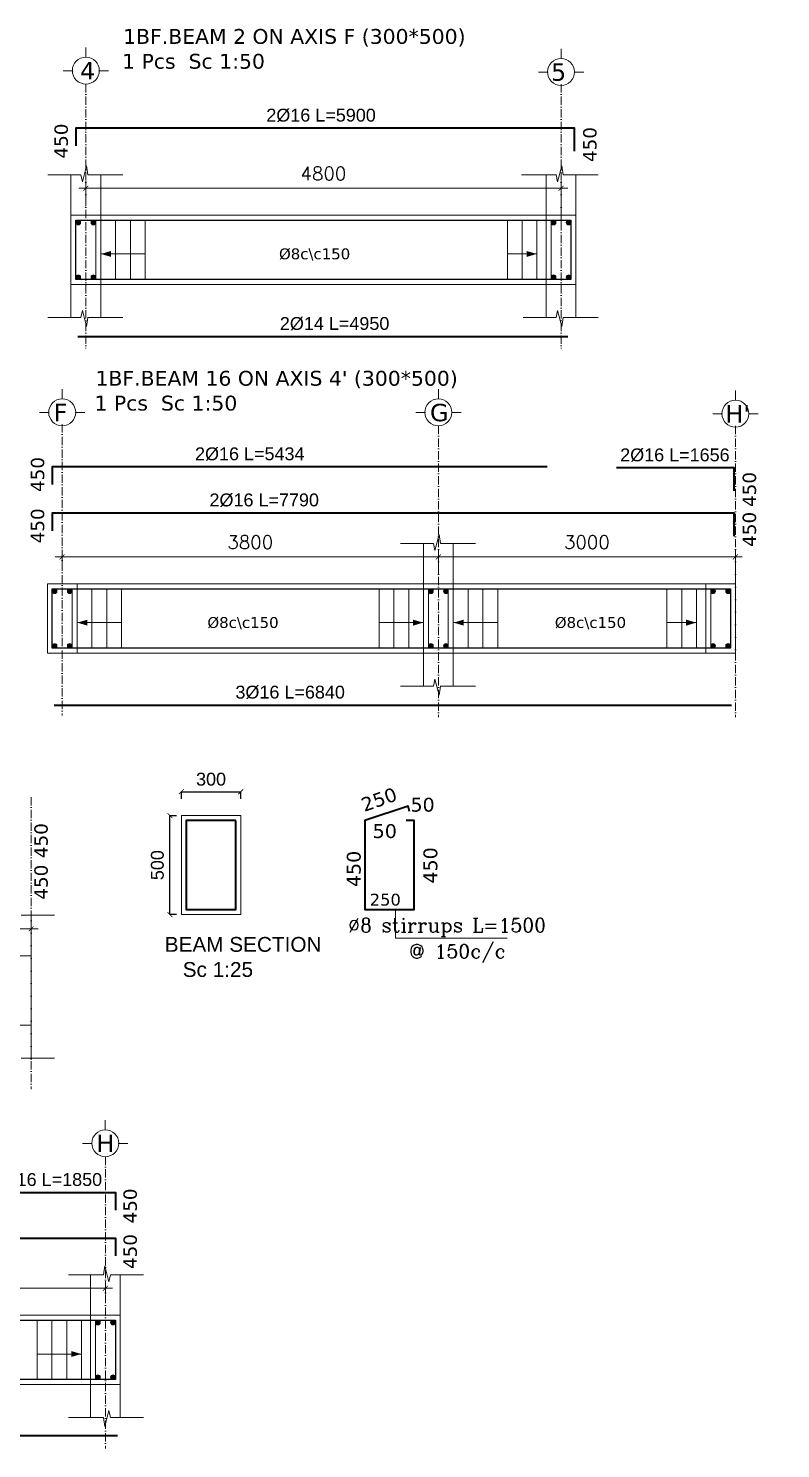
# Model space of a CAD drawing. Header units: inches. Extents: x -17020 to 43805, y -10194 to 123061.
# Drawn here: x -2290 to -1530, y 111745 to 113180 of the extents above; entities that cross this region are included whole.
import ezdxf

# ---------------------------------------------------------------- set-up
doc = ezdxf.new("R2010")
doc.units = ezdxf.units.IN
doc.header["$LTSCALE"] = 0.7
doc.header["$MEASUREMENT"] = 0
doc.linetypes.add('ACAD_ISO10W100', pattern=[18, 12, -3, 0, -3])
doc.layers.get('0').update_dxf_attribs({"lineweight": 13})
doc.layers.get('Defpoints').update_dxf_attribs({"lineweight": 5})
for name, color, linetype, lineweight in [('axis', 254, 'ACAD_ISO10W100', 9), ('BEAM FRAME', 5, 'Continuous', 18), ('COLUMN', 4, 'Continuous', 20), ('DIME', 6, 'Continuous', 25), ('elevline', 30, 'Continuous', 20), ('FRAME 070', 5, 'Continuous', 60), ('hatch', 9, 'Continuous', 9), ('ReinfContineous', 4, 'Continuous', 40), ('renforcment', 141, 'Continuous', 40), ('tex', 3, 'Continuous', 25), ('TEXT', 3, 'Continuous', 25), ('top rein. extension', 50, 'Continuous', 20), ('top renforcment', 7, 'Continuous', 40)]:
    doc.layers.add(name, color=color, linetype=linetype, lineweight=lineweight)
doc.styles.add('100', font='romans.shx', dxfattribs={"height": 13.5})
doc.styles.add('romanc', font='verdana.ttf', dxfattribs={"height": 250})
doc.styles.get("Standard").update_dxf_attribs({"font": 'arial.ttf', "height": 13})
doc.styles.add('STYLE3', font='romanc.shx', dxfattribs={"height": 45})
doc.dimstyles.new('100', dxfattribs={"dimtxt": 13.5, "dimasz": 5, "dimexe": 7, "dimexo": 7, "dimgap": 8, "dimtad": 1, "dimdec": 0, "dimlfac": 10, "dimzin": 4, "dimdsep": 46, "dimtxsty": '100', "dimblk": 'ARCHTICK', "dimcen": 0.09, "dimdle": 7, "dimclrd": 1, "dimclre": 8, "dimclrt": 2, "dimadec": 0, "dimazin": 1, "dimtfac": 1, "dimtdec": 0, "dimtix": 1, "dimtofl": 0, "dimtmove": 0, "dimatfit": 3, "dimldrblk": 'ARCHTICK', "dimfxl": 0.18, "dimtolj": 1, "dimtzin": 0, "dimlwd": -1, "dimlwe": -1, "dimarcsym": 0})
doc.dimstyles.new('25ST', dxfattribs={"dimtxt": 13, "dimasz": 5, "dimexe": 0.18, "dimexo": 5, "dimgap": 6, "dimtad": 1, "dimdec": 0, "dimlfac": 5, "dimzin": 0, "dimdsep": 46, "dimtxsty": 'Standard', "dimblk": 'ARCHTICK', "dimcen": 0.09, "dimclrd": 256, "dimclre": 7, "dimclrt": 7, "dimadec": 0, "dimazin": 0, "dimtfac": 1, "dimtdec": 0, "dimtix": 1, "dimtofl": 0, "dimtmove": 0, "dimatfit": 3, "dimldrblk": 'ARCHTICK', "dimfxl": 1, "dimtolj": 1, "dimtzin": 0, "dimarcsym": 0})
doc.dimstyles.get("Standard").update_dxf_attribs({"dimtxt": 13, "dimasz": 5, "dimexe": 0.18, "dimexo": 0.0625, "dimgap": 6, "dimtad": 1, "dimdec": 0, "dimlfac": 10, "dimzin": 0, "dimdsep": 46, "dimtxsty": 'Standard', "dimblk": 'ARCHTICK', "dimcen": 0.09, "dimse1": 1, "dimse2": 1, "dimclrd": 1, "dimclre": 7, "dimclrt": 3, "dimadec": 0, "dimazin": 0, "dimtfac": 1, "dimtdec": 0, "dimtix": 1, "dimtofl": 0, "dimtmove": 0, "dimatfit": 3, "dimldrblk": 'ARCHTICK', "dimfxl": 1, "dimtolj": 1, "dimtzin": 0, "dimarcsym": 0})

# ---------------------------------------------------------------- blocks, each defined once
blk = doc.blocks.new('_ArchTick')
at = {"color": 0, "linetype": 'ByBlock', "lineweight": 0, "const_width": 0.15}
blk.add_lwpolyline([(-0.5, -0.5), (0.5, 0.5)], dxfattribs=at)
blk = doc.blocks.new('*D1600')
at = {"color": 8, "transparency": 16777216}
for p, q in [((-2577.4, 112264), (-2577.4, 112277.3)), ((-2287.4, 112264.3), (-2287.4, 112277.3))]:
    blk.add_line(p, q, dxfattribs=at)
at = {"color": 1, "transparency": 16777216}
blk.add_line((-2584.4, 112270.3), (-2280.4, 112270.3), dxfattribs=at)
at = {"layer": 'Defpoints', "color": 0, "transparency": 16777216}
for p in [(-2287.4, 112270.3), (-2577.4, 112257), (-2287.4, 112257.3, 217.9)]:
    blk.add_point(p, dxfattribs=at)
at = {"color": 1, "transparency": 16777216, "xscale": 5, "yscale": 5, "zscale": 5, "rotation": 180}
blk.add_blockref('_ArchTick', (-2577.4, 112270.3), dxfattribs=at)
at = {"color": 1, "transparency": 16777216, "xscale": 5, "yscale": 5, "zscale": 5}
blk.add_blockref('_ArchTick', (-2287.4, 112270.3), dxfattribs=at)
at = {"color": 2, "transparency": 16777216, "insert": (-2415.1, 112285.1), "char_height": 13.5, "attachment_point": 5, "style": '100'}
blk.add_mtext('\\A1;2900', dxfattribs=at)
blk = doc.blocks.new('*D1601')
at = {"layer": 'Defpoints', "color": 0, "transparency": 16777216}
for p in [(-3015.3, 112340.9, -157.8), (-3015.3, 112340.9), (-2242.4, 112340.9, -218.5)]:
    blk.add_point(p, dxfattribs=at)
at = {"layer": 'TEXT', "color": 3, "transparency": 16777216, "insert": (-2652.3, 112353.9), "char_height": 13, "attachment_point": 5}
blk.add_mtext('\\A1;3%%C24 L=7729', dxfattribs=at)
blk = doc.blocks.new('*D1606')
at = {"layer": 'Defpoints', "color": 0, "transparency": 16777216}
for p in [(-2827.4, 112372.9, -157.8), (-2827.4, 112372.9), (-2242.4, 112372.9, -218.5)]:
    blk.add_point(p, dxfattribs=at)
at = {"layer": 'TEXT', "color": 3, "transparency": 16777216, "insert": (-2472.3, 112385.9), "char_height": 13, "attachment_point": 5}
blk.add_mtext('\\A1;2%%C24 L=5850', dxfattribs=at)
blk = doc.blocks.new('*D1619')
at = {"color": 1, "transparency": 16777216}
blk.add_line((-2584.4, 111907.1), (-2205.4, 111907.1), dxfattribs=at)
at = {"color": 8, "transparency": 16777216}
for p, q in [((-2577.4, 111900.8), (-2577.4, 111914.1)), ((-2212.4, 111901.1), (-2212.4, 111914.1))]:
    blk.add_line(p, q, dxfattribs=at)
at = {"layer": 'Defpoints', "color": 0, "transparency": 16777216}
for p in [(-2212.4, 111907.1), (-2577.4, 111893.8), (-2212.4, 111894.1)]:
    blk.add_point(p, dxfattribs=at)
at = {"color": 1, "transparency": 16777216, "xscale": 5, "yscale": 5, "zscale": 5, "rotation": 180}
blk.add_blockref('_ArchTick', (-2577.4, 111907.1), dxfattribs=at)
at = {"color": 1, "transparency": 16777216, "xscale": 5, "yscale": 5, "zscale": 5}
blk.add_blockref('_ArchTick', (-2212.4, 111907.1), dxfattribs=at)
at = {"color": 2, "transparency": 16777216, "insert": (-2394.9, 111921.9), "char_height": 13.5, "attachment_point": 5, "style": '100'}
blk.add_mtext('\\A1;3650', dxfattribs=at)
blk = doc.blocks.new('*D1620')
at = {"layer": 'Defpoints', "color": 0, "transparency": 16777216}
for p in [(-2957.4, 111957.7, -157.8), (-2957.4, 111957.7), (-2152.4, 111957.7, -0.6)]:
    blk.add_point(p, dxfattribs=at)
at = {"layer": 'TEXT', "color": 3, "transparency": 16777216, "insert": (-2388.6, 111970.7), "char_height": 13, "attachment_point": 5}
blk.add_mtext('\\A1;2%%C20 L=8050', dxfattribs=at)
blk = doc.blocks.new('*D1631')
at = {"layer": 'Defpoints', "color": 0, "transparency": 16777216}
for p in [(-2585.4, 111758, -13652.7), (-2200.4, 111758, -36883), (-2200.4, 111758)]:
    blk.add_point(p, dxfattribs=at)
at = {"layer": 'TEXT', "color": 3, "transparency": 16777216, "insert": (-2381.9, 111771), "char_height": 13, "attachment_point": 5}
blk.add_mtext('\\A1;4%%C20 L=3850', dxfattribs=at)
blk = doc.blocks.new('*D1632')
at = {"layer": 'Defpoints', "color": 0, "transparency": 16777216}
for p in [(-2337.4, 112003.7, -199.4), (-2337.4, 112003.7), (-2152.4, 112003.7, -0.6)]:
    blk.add_point(p, dxfattribs=at)
at = {"layer": 'TEXT', "color": 3, "transparency": 16777216, "insert": (-2271, 112016.7), "char_height": 13, "attachment_point": 5}
blk.add_mtext('\\A1;2%%C16 L=1850', dxfattribs=at)
blk = doc.blocks.new('*D1637')
at = {"color": 8, "transparency": 16777216}
for p, q in [((-1876.1, 112627.9), (-1876.1, 112653.1)), ((-1576.1, 112609.6), (-1576.1, 112653.1))]:
    blk.add_line(p, q, dxfattribs=at)
at = {"color": 1, "transparency": 16777216}
blk.add_line((-1569.1, 112646.1), (-1883.1, 112646.1), dxfattribs=at)
at = {"layer": 'Defpoints', "color": 0, "transparency": 16777216}
for p in [(-1876.1, 112646.1), (-1876.1, 112620.9), (-1576.1, 112602.6)]:
    blk.add_point(p, dxfattribs=at)
at = {"color": 1, "transparency": 16777216, "xscale": 5, "yscale": 5, "zscale": 5, "rotation": 180}
blk.add_blockref('_ArchTick', (-1876.1, 112646.1), dxfattribs=at)
at = {"color": 1, "transparency": 16777216, "xscale": 5, "yscale": 5, "zscale": 5}
blk.add_blockref('_ArchTick', (-1576.1, 112646.1), dxfattribs=at)
at = {"color": 2, "transparency": 16777216, "insert": (-1726.1, 112660.9), "char_height": 13.5, "attachment_point": 5, "style": '100'}
blk.add_mtext('\\A1;3000', dxfattribs=at)
blk = doc.blocks.new('*D1638')
at = {"layer": 'Defpoints', "color": 0, "transparency": 16777216}
for p in [(-2264.1, 112496.2, -37318.8), (-2264.1, 112496.2), (-1580.1, 112496.2, -13652.7)]:
    blk.add_point(p, dxfattribs=at)
at = {"layer": 'TEXT', "color": 3, "transparency": 16777216, "insert": (-2025.8, 112509.2), "char_height": 13, "attachment_point": 5}
blk.add_mtext('\\A1;3%%C16 L=6840', dxfattribs=at)
blk = doc.blocks.new('*D1639')
at = {"layer": 'Defpoints', "color": 0, "transparency": 16777216}
for p in [(-2309.5, 112690.4, -440.4), (-1530.5, 112690.4, 264.3), (-1530.5, 112690.4)]:
    blk.add_point(p, dxfattribs=at)
at = {"layer": 'TEXT', "color": 3, "transparency": 16777216, "insert": (-2052, 112703.4), "char_height": 13, "attachment_point": 5}
blk.add_mtext('\\A1;2%%C16 L=7790', dxfattribs=at)
blk = doc.blocks.new('*D1640')
at = {"color": 8, "transparency": 16777216}
for p, q in [((-2256.1, 112639.2), (-2256.1, 112653.1)), ((-1876.1, 112627.9), (-1876.1, 112653.1))]:
    blk.add_line(p, q, dxfattribs=at)
at = {"color": 1, "transparency": 16777216}
blk.add_line((-2263.1, 112646.1), (-1869.1, 112646.1), dxfattribs=at)
at = {"layer": 'Defpoints', "color": 0, "transparency": 16777216}
for p in [(-1876.1, 112646.1), (-2256.1, 112632.2), (-1876.1, 112620.9)]:
    blk.add_point(p, dxfattribs=at)
at = {"color": 1, "transparency": 16777216, "xscale": 5, "yscale": 5, "zscale": 5, "rotation": 180}
blk.add_blockref('_ArchTick', (-2256.1, 112646.1), dxfattribs=at)
at = {"color": 1, "transparency": 16777216, "xscale": 5, "yscale": 5, "zscale": 5}
blk.add_blockref('_ArchTick', (-1876.1, 112646.1), dxfattribs=at)
at = {"color": 2, "transparency": 16777216, "insert": (-2066.1, 112660.9), "char_height": 13.5, "attachment_point": 5, "style": '100'}
blk.add_mtext('\\A1;3800', dxfattribs=at)
blk = doc.blocks.new('*D1666')
at = {"layer": 'Defpoints', "color": 0, "transparency": 16777216}
for p in [(-1696.1, 112735.9, -7.7), (-1530.5, 112735.9, 264.3), (-1530.5, 112735.9)]:
    blk.add_point(p, dxfattribs=at)
at = {"layer": 'TEXT', "color": 3, "transparency": 16777216, "insert": (-1637.2, 112748.9), "char_height": 13, "attachment_point": 5}
blk.add_mtext('\\A1;2%%C16 L=1656', dxfattribs=at)
blk = doc.blocks.new('*D1667')
at = {"layer": 'Defpoints', "color": 0, "transparency": 16777216}
for p in [(-2309.5, 112737, -440.4), (-1766.1, 112737, -86.8), (-1766.1, 112737)]:
    blk.add_point(p, dxfattribs=at)
at = {"layer": 'TEXT', "color": 3, "transparency": 16777216, "insert": (-2066.6, 112750), "char_height": 13, "attachment_point": 5}
blk.add_mtext('\\A1;2%%C16 L=5434', dxfattribs=at)
blk = doc.blocks.new('*D1686')
at = {"color": 8, "transparency": 16777216}
for p, q in [((-2232.2, 113000.4), (-2232.2, 113025.6)), ((-1752.2, 112982.1), (-1752.2, 113025.6))]:
    blk.add_line(p, q, dxfattribs=at)
at = {"color": 1, "transparency": 16777216}
blk.add_line((-1745.2, 113018.6), (-2239.2, 113018.6), dxfattribs=at)
at = {"layer": 'Defpoints', "color": 0, "transparency": 16777216}
for p in [(-2232.2, 113018.6), (-2232.2, 112993.4), (-1752.2, 112975.1)]:
    blk.add_point(p, dxfattribs=at)
at = {"color": 1, "transparency": 16777216, "xscale": 5, "yscale": 5, "zscale": 5, "rotation": 180}
blk.add_blockref('_ArchTick', (-2232.2, 113018.6), dxfattribs=at)
at = {"color": 1, "transparency": 16777216, "xscale": 5, "yscale": 5, "zscale": 5}
blk.add_blockref('_ArchTick', (-1752.2, 113018.6), dxfattribs=at)
at = {"color": 2, "transparency": 16777216, "insert": (-1992.2, 113033.4), "char_height": 13.5, "attachment_point": 5, "style": '100'}
blk.add_mtext('\\A1;4800', dxfattribs=at)
blk = doc.blocks.new('*D1687')
at = {"layer": 'Defpoints', "color": 0, "transparency": 16777216}
for p in [(-2240.2, 112868.7, -37318.8), (-2240.2, 112868.7), (-1745.2, 112868.7, -13870.6)]:
    blk.add_point(p, dxfattribs=at)
at = {"layer": 'TEXT', "color": 3, "transparency": 16777216, "insert": (-1980.9, 112881.7), "char_height": 13, "attachment_point": 5}
blk.add_mtext('\\A1;2%%C14 L=4950', dxfattribs=at)
blk = doc.blocks.new('*D1688')
at = {"layer": 'Defpoints', "color": 0, "transparency": 16777216}
for p in [(-2285.6, 113079.2, -440.4), (-1695.6, 113079.2, 46.4), (-1695.6, 113079.2)]:
    blk.add_point(p, dxfattribs=at)
at = {"layer": 'TEXT', "color": 3, "transparency": 16777216, "insert": (-1994.6, 113092.2), "char_height": 13, "attachment_point": 5}
blk.add_mtext('\\A1;2%%C16 L=5900', dxfattribs=at)
blk = doc.blocks.new('*D1899')
at = {"layer": 'Defpoints', "color": 0, "transparency": 16777216}
for p in [(-2147.2, 112384.6), (-2135.7, 112384.6), (-2135.7, 112284.6)]:
    blk.add_point(p, dxfattribs=at)
at = {"layer": 'DIME', "color": 7, "lineweight": -2, "transparency": 16777216}
for p, q in [((-2140.7, 112384.6), (-2147.4, 112384.6)), ((-2140.7, 112284.6), (-2147.4, 112284.6))]:
    blk.add_line(p, q, dxfattribs=at)
at = {"layer": 'DIME', "lineweight": -2, "transparency": 16777216}
blk.add_line((-2147.2, 112284.6), (-2147.2, 112384.6), dxfattribs=at)
at = {"layer": 'DIME', "lineweight": -2, "transparency": 16777216, "xscale": 5, "yscale": 5, "zscale": 5}
for p, rotation in [((-2147.2, 112384.6), 90), ((-2147.2, 112284.6), 270)]:
    blk.add_blockref('_ArchTick', p, dxfattribs=dict(at, rotation=rotation))
at = {"layer": 'DIME', "color": 7, "transparency": 16777216, "insert": (-2159.9, 112334.6), "char_height": 13, "attachment_point": 5, "rotation": 90}
blk.add_mtext('\\A1;500', dxfattribs=at)
blk = doc.blocks.new('*D1900')
at = {"layer": 'Defpoints', "color": 0, "transparency": 16777216}
for p in [(-2075.7, 112408.8), (-2135.7, 112396.7), (-2075.7, 112396.7)]:
    blk.add_point(p, dxfattribs=at)
at = {"layer": 'DIME', "color": 7, "lineweight": -2, "transparency": 16777216}
for p, q in [((-2135.7, 112401.7), (-2135.7, 112409)), ((-2075.7, 112401.7), (-2075.7, 112409))]:
    blk.add_line(p, q, dxfattribs=at)
at = {"layer": 'DIME', "lineweight": -2, "transparency": 16777216}
blk.add_line((-2135.7, 112408.8), (-2075.7, 112408.8), dxfattribs=at)
at = {"layer": 'DIME', "lineweight": -2, "transparency": 16777216, "xscale": 5, "yscale": 5, "zscale": 5, "rotation": 180}
blk.add_blockref('_ArchTick', (-2135.7, 112408.8), dxfattribs=at)
at = {"layer": 'DIME', "lineweight": -2, "transparency": 16777216, "xscale": 5, "yscale": 5, "zscale": 5}
blk.add_blockref('_ArchTick', (-2075.7, 112408.8), dxfattribs=at)
at = {"layer": 'DIME', "color": 7, "transparency": 16777216, "insert": (-2105.7, 112421.4), "char_height": 13, "attachment_point": 5}
blk.add_mtext('\\A1;300', dxfattribs=at)

msp = doc.modelspace()

# ---------------------------------------------------------------- hatches: boundary and pattern name
at = {"layer": 'elevline'}
for points in [[(-2237.42, 112983.96, 1), (-2242.18, 112983.96, 1)], [(-2226.94, 112983.96, -1), (-2222.18, 112983.96, -1)], [(-1757.42, 112983.96, 1), (-1762.18, 112983.96, 1)], [(-1746.94, 112983.96, -1), (-1742.18, 112983.96, -1)], [(-2237.42, 112928.72, -1), (-2242.18, 112928.72, -1)], [(-2226.94, 112928.72, 1), (-2222.18, 112928.72, 1)], [(-1757.42, 112928.72, -1), (-1762.18, 112928.72, -1)], [(-1746.94, 112928.72, 1), (-1742.18, 112928.72, 1)], [(-2261.31, 112611.44, 1), (-2266.06, 112611.44, 1)], [(-2250.82, 112611.44, -1), (-2246.06, 112611.44, -1)], [(-1881.31, 112611.44, 1), (-1886.06, 112611.44, 1)], [(-1870.82, 112611.44, -1), (-1866.06, 112611.44, -1)], [(-1596.31, 112611.44, 1), (-1601.06, 112611.44, 1)], [(-1585.82, 112611.44, -1), (-1581.06, 112611.44, -1)], [(-2261.31, 112556.19, -1), (-2266.06, 112556.19, -1)], [(-2250.82, 112556.19, 1), (-2246.06, 112556.19, 1)], [(-1881.31, 112556.19, -1), (-1886.06, 112556.19, -1)], [(-1870.82, 112556.19, 1), (-1866.06, 112556.19, 1)], [(-1596.31, 112556.19, -1), (-1601.06, 112556.19, -1)], [(-1585.82, 112556.19, 1), (-1581.06, 112556.19, 1)], [(-2217.6, 111872.43, 1), (-2222.35, 111872.43, 1)], [(-2207.11, 111872.43, -1), (-2202.35, 111872.43, -1)], [(-2217.6, 111817.18, -1), (-2222.35, 111817.18, -1)], [(-2207.11, 111817.18, 1), (-2202.35, 111817.18, 1)]]:
    msp.add_hatch(color=256, dxfattribs=at).paths.add_polyline_path(points)

# ---------------------------------------------------------------- linework, layer by layer
at = {"layer": 'axis'}
for p, q in [((-2232.18, 113123.86, -217.91), (-2232.18, 112856.6, -217.91)), ((-1752.18, 113123.86, -217.91), (-1752.18, 112856.6, -217.91)), ((-2256.06, 112780.1), (-2256.06, 112485.72)), ((-1876.06, 112778.46), (-1876.06, 112484.08)), ((-1576.06, 112778.46), (-1576.06, 112484.08)), ((-1576.06, 112778.46), (-1576.06, 112484.08)), ((-2287.35, 112403.21, -217.91), (-2287.35, 112108.28, -217.91)), ((-2212.35, 112040, -217.91), (-2212.35, 111745.06, -217.91))]:
    msp.add_line(p, q, dxfattribs=at)
at = {"layer": 'BEAM FRAME'}
for points in [[(-1737.18, 112921.34), (-2247.18, 112921.34), (-2247.18, 112991.34), (-1737.18, 112991.34)], [(-2287.35, 112173.02), (-5447.35, 112173.02), (-5447.35, 112243.02), (-2287.35, 112243.02)], [(-2197.35, 111809.8), (-5447.35, 111809.8), (-5447.35, 111879.8), (-2197.35, 111879.8)]]:
    msp.add_lwpolyline(points, close=True, dxfattribs=at)
at = {"layer": 'BEAM FRAME', "elevation": 217.91}
msp.add_lwpolyline([(-1576.06, 112548.82), (-2271.06, 112548.82), (-2271.06, 112618.82), (-1576.06, 112618.82)], close=True, dxfattribs=at)
at = {"layer": 'COLUMN', "lineweight": 20}
for p, q in [((-2247.18, 113032.26), (-2247.18, 112991.34)), ((-2217.18, 113032.26), (-2217.18, 112991.34)), ((-1767.18, 113032.26), (-1767.18, 112991.34)), ((-1737.18, 113032.26), (-1737.18, 112991.34)), ((-2247.18, 112887.91), (-2247.18, 112921.34)), ((-2217.18, 112887.91), (-2217.18, 112921.34)), ((-1767.18, 112887.91), (-1767.18, 112921.34)), ((-1737.18, 112887.91), (-1737.18, 112921.34)), ((-1891.06, 112659.74, 217.91), (-1891.06, 112618.82, 217.91)), ((-1861.06, 112659.74, 217.91), (-1861.06, 112618.82, 217.91)), ((-1891.06, 112515.39, 217.91), (-1891.06, 112548.82, 217.91)), ((-1861.06, 112515.39, 217.91), (-1861.06, 112548.82, 217.91)), ((-2287.35, 112283.95), (-2287.35, 112243.02)), ((-2287.35, 112139.6), (-2287.35, 112173.02)), ((-2227.35, 111920.73), (-2227.35, 111879.8)), ((-2197.35, 111920.73), (-2197.35, 111879.8)), ((-2227.35, 111776.38), (-2227.35, 111809.8)), ((-2197.35, 111776.38), (-2197.35, 111809.8))]:
    msp.add_line(p, q, dxfattribs=at)
msp.add_lwpolyline([(-2075.67, 112384.63), (-2135.67, 112384.63), (-2135.67, 112284.63), (-2075.67, 112284.63), (-2075.67, 112384.63)], dxfattribs=at)
at = {"layer": 'elevline'}
for p, q in [((-2202.18, 112926.34, -217.91), (-2202.18, 112986.34, -217.91)), ((-2187.18, 112926.34, -217.91), (-2187.18, 112986.34, -217.91)), ((-2172.18, 112926.34, -217.91), (-2172.18, 112986.34, -217.91)), ((-1806.45, 112926.34, -217.91), (-1806.45, 112986.34, -217.91)), ((-1791.45, 112926.34, -217.91), (-1791.45, 112986.34, -217.91)), ((-1776.49, 112926.34, -217.91), (-1776.49, 112986.34, -217.91)), ((-2226.06, 112553.82), (-2226.06, 112613.82)), ((-2211.06, 112553.82), (-2211.06, 112613.82)), ((-2196.06, 112553.82), (-2196.06, 112613.82)), ((-1936.06, 112553.82), (-1936.06, 112613.82)), ((-1921.06, 112553.82), (-1921.06, 112613.82)), ((-1906.06, 112553.82), (-1906.06, 112613.82)), ((-1846.06, 112553.82), (-1846.06, 112613.82)), ((-1831.06, 112553.82), (-1831.06, 112613.82)), ((-1816.06, 112553.82), (-1816.06, 112613.82)), ((-1645.34, 112553.82), (-1645.34, 112613.82)), ((-1630.34, 112553.82), (-1630.34, 112613.82)), ((-1615.38, 112553.82), (-1615.38, 112613.82)), ((-2281.42, 111814.8, -217.91), (-2281.42, 111874.8, -217.91)), ((-2266.42, 111814.8, -217.91), (-2266.42, 111874.8, -217.91)), ((-2251.42, 111814.8, -217.91), (-2251.42, 111874.8, -217.91)), ((-2236.47, 111814.8, -217.91), (-2236.47, 111874.8, -217.91)), ((-2222.39, 111814.8, -217.91), (-2222.39, 111874.8, -217.91))]:
    msp.add_line(p, q, dxfattribs=at)
for centre in [(-2239.8, 112983.96, -217.91), (-2224.56, 112983.96, -217.91), (-1759.8, 112983.96, -217.91), (-1744.56, 112983.96, -217.91), (-2239.8, 112928.72, -217.91), (-2224.56, 112928.72, -217.91), (-1759.8, 112928.72, -217.91), (-1744.56, 112928.72, -217.91), (-2263.69, 112611.44), (-2248.44, 112611.44), (-1883.69, 112611.44), (-1868.44, 112611.44), (-1598.69, 112611.44), (-1583.44, 112611.44), (-2263.69, 112556.19), (-2248.44, 112556.19), (-1883.69, 112556.19), (-1868.44, 112556.19), (-1598.69, 112556.19), (-1583.44, 112556.19), (-2219.98, 111872.43, -217.91), (-2204.73, 111872.43, -217.91), (-2219.98, 111817.18, -217.91), (-2204.73, 111817.18, -217.91)]:
    msp.add_circle(centre, 2.38, dxfattribs=at)
at = {"layer": 'FRAME 070', "lineweight": 20}
for p, q in [((-2231.5, 113041.27), (-2235.68, 113025.19)), ((-2230.15, 113032.26), (-2231.5, 113041.27)), ((-1751.5, 113041.27), (-1755.68, 113025.19)), ((-1750.15, 113032.26), (-1751.5, 113041.27)), ((-2237.19, 113032.26), (-2270.58, 113032.26)), ((-2235.68, 113025.19), (-2237.19, 113032.26)), ((-2194.79, 113032.26), (-2230.15, 113032.26)), ((-1756.71, 113032.26), (-1792.06, 113032.26)), ((-1755.68, 113025.19), (-1757.19, 113032.26)), ((-1714.79, 113032.26), (-1750.15, 113032.26)), ((-2235.68, 112894.99), (-2237.19, 112887.91)), ((-2231.5, 112878.91), (-2235.68, 112894.99)), ((-1755.68, 112894.99), (-1757.19, 112887.91)), ((-1751.5, 112878.91), (-1755.68, 112894.99)), ((-2237.19, 112887.91), (-2270.58, 112887.91)), ((-2230.15, 112887.91), (-2231.5, 112878.91)), ((-2194.79, 112887.91), (-2230.15, 112887.91)), ((-1757.19, 112887.91), (-1790.58, 112887.91)), ((-1750.15, 112887.91), (-1751.5, 112878.91)), ((-1714.79, 112887.91), (-1750.15, 112887.91)), ((-1875.38, 112668.74, 217.91), (-1879.56, 112652.67, 217.91)), ((-1874.03, 112659.74, 217.91), (-1875.38, 112668.74, 217.91)), ((-1881.07, 112659.74, 217.91), (-1914.46, 112659.74, 217.91)), ((-1879.56, 112652.67, 217.91), (-1881.07, 112659.74, 217.91)), ((-1838.67, 112659.74, 217.91), (-1874.03, 112659.74, 217.91)), ((-1879.56, 112522.46, 217.91), (-1881.07, 112515.39, 217.91)), ((-1875.38, 112506.39, 217.91), (-1879.56, 112522.46, 217.91)), ((-1881.07, 112515.39, 217.91), (-1914.46, 112515.39, 217.91)), ((-1874.03, 112515.39, 217.91), (-1875.38, 112506.39, 217.91)), ((-1838.67, 112515.39, 217.91), (-1874.03, 112515.39, 217.91)), ((-2297.35, 112283.95), (-2263.96, 112283.95)), ((-2297.35, 112139.6), (-2263.96, 112139.6)), ((-2249.74, 111920.73), (-2214.39, 111920.73)), ((-2214.39, 111920.73), (-2213.04, 111929.73)), ((-2213.04, 111929.73), (-2208.85, 111913.65)), ((-2208.85, 111913.65), (-2207.35, 111920.73)), ((-2207.35, 111920.73), (-2173.96, 111920.73)), ((-2249.74, 111776.38), (-2214.39, 111776.38)), ((-2214.39, 111776.38), (-2213.04, 111767.38)), ((-2213.04, 111767.38), (-2208.85, 111783.45)), ((-2208.85, 111783.45), (-2207.35, 111776.38)), ((-2207.35, 111776.38), (-2173.96, 111776.38))]:
    msp.add_line(p, q, dxfattribs=at)
at = {"layer": 'FRAME 070', "lineweight": 15, "elevation": -217.91}
for points in [[(-2217.18, 112921.34), (-2247.18, 112921.34), (-2247.18, 112991.34), (-2217.18, 112991.34)], [(-1737.18, 112921.34), (-1767.18, 112921.34), (-1767.18, 112991.34), (-1737.18, 112991.34)], [(-2317.35, 112173.02), (-2287.35, 112173.02), (-2287.35, 112243.02), (-2317.35, 112243.02)], [(-2227.35, 111809.8), (-2197.35, 111809.8), (-2197.35, 111879.8), (-2227.35, 111879.8)]]:
    msp.add_lwpolyline(points, close=True, dxfattribs=at)
at = {"layer": 'FRAME 070', "lineweight": 15}
for points in [[(-2241.06, 112548.82), (-2271.06, 112548.82), (-2271.06, 112618.82), (-2241.06, 112618.82)], [(-1861.06, 112548.82), (-1891.06, 112548.82), (-1891.06, 112618.82), (-1861.06, 112618.82)], [(-1576.06, 112548.82), (-1606.06, 112548.82), (-1606.06, 112618.82), (-1576.06, 112618.82)]]:
    msp.add_lwpolyline(points, close=True, dxfattribs=at)
at = {"layer": 'hatch'}
for p, q in [((-2232.18, 113160.83, -217.91), (-2232.18, 113151.1, -217.91)), ((-1752.18, 113159.47, -217.91), (-1752.18, 113149.74, -217.91)), ((-2255.1, 113137.36, -217.91), (-2245.37, 113137.36, -217.91)), ((-2209.26, 113137.36, -217.91), (-2218.99, 113137.36, -217.91)), ((-1775.1, 113135.99, -217.91), (-1765.37, 113135.99, -217.91)), ((-1729.26, 113135.99, -217.91), (-1738.99, 113135.99, -217.91)), ((-2256.06, 112815.44), (-2256.06, 112805.7)), ((-1876.06, 112815.44), (-1876.06, 112805.7)), ((-1576.06, 112814.07), (-1576.06, 112804.34)), ((-2278.99, 112791.96), (-2269.25, 112791.96)), ((-2233.14, 112791.96), (-2242.87, 112791.96)), ((-1898.99, 112791.96), (-1889.25, 112791.96)), ((-1853.14, 112791.96), (-1862.87, 112791.96)), ((-1598.99, 112790.6), (-1589.25, 112790.6)), ((-1553.14, 112790.6), (-1562.87, 112790.6)), ((-1919.39, 112289.63), (-1919.39, 112260.87)), ((-1919.39, 112260.87), (-1806.59, 112260.87)), ((-2212.55, 112076.97, -217.91), (-2212.55, 112067.23, -217.91)), ((-2235.48, 112053.49, -217.91), (-2225.74, 112053.49, -217.91)), ((-2189.63, 112053.49, -217.91), (-2199.36, 112053.49, -217.91))]:
    msp.add_line(p, q, dxfattribs=at)
for centre in [(-2232.18, 113137.48, -217.91), (-1752.18, 113136.12, -217.91), (-2256.06, 112792.08), (-1876.06, 112792.08), (-1576.06, 112790.72), (-2212.55, 112053.61, -217.91)]:
    msp.add_circle(centre, 13.62, dxfattribs=at)
at = {"layer": 'ReinfContineous'}
msp.add_lwpolyline([(-2080.67, 112379.63), (-2130.67, 112379.63), (-2130.67, 112289.63), (-2080.67, 112289.63)], close=True, dxfattribs=at)
at = {"layer": 'renforcment', "lineweight": -2}
for points in [[(-1742.18, 112926.34), (-2242.18, 112926.34), (-2242.18, 112986.34), (-1742.18, 112986.34)], [(-2202.35, 111814.8), (-5442.35, 111814.8), (-5442.35, 111874.8), (-2202.35, 111874.8)]]:
    msp.add_lwpolyline(points, close=True, dxfattribs=at)
at = {"layer": 'renforcment', "lineweight": -2, "elevation": 217.91}
msp.add_lwpolyline([(-1581.06, 112553.82), (-2266.06, 112553.82), (-2266.06, 112613.82), (-1581.06, 112613.82)], close=True, dxfattribs=at)
at = {"layer": 'top rein. extension'}
for p, q in [((-2217.14, 112952.18, -217.91), (-2172.18, 112952.18, -217.91)), ((-1776.49, 112952.18, -217.91), (-1806.45, 112952.18, -217.91)), ((-2241.02, 112579.65), (-2196.06, 112579.65)), ((-1891.1, 112579.65), (-1936.06, 112579.65)), ((-1861.02, 112579.65), (-1816.06, 112579.65)), ((-1615.38, 112579.65), (-1645.34, 112579.65)), ((-2236.47, 111840.64, -217.91), (-2281.42, 111840.64, -217.91))]:
    msp.add_line(p, q, dxfattribs=at)
for points in [[(-2206.67, 112955.18, -217.91), (-2216.79, 112952.18, -217.91), (-2206.67, 112949.18, -217.91)], [(-1786.97, 112955.18, -217.91), (-1776.84, 112952.18, -217.91), (-1786.97, 112949.18, -217.91)], [(-2230.55, 112582.65), (-2240.68, 112579.65), (-2230.55, 112576.65)], [(-1901.58, 112582.65), (-1891.45, 112579.65), (-1901.58, 112576.65)], [(-1850.55, 112582.65), (-1860.68, 112579.65), (-1850.55, 112576.65)], [(-1625.85, 112582.65), (-1615.72, 112579.65), (-1625.85, 112576.65)], [(-2246.94, 111843.64, -217.91), (-2236.81, 111840.64, -217.91), (-2246.94, 111837.64, -217.91)]]:
    msp.add_solid(points, dxfattribs=at)
at = {"layer": 'top renforcment'}
for p, q in [((-2240.18, 112868.68, -435.81), (-1745.18, 112868.68, -435.81)), ((-2264.06, 112496.16, -217.91), (-1580.06, 112496.16)), ((-2200.35, 111757.99), (-2585.35, 111757.99, -217.91))]:
    msp.add_line(p, q, dxfattribs=at)
at = {"layer": 'top renforcment', "elevation": -217.91}
for points in [[(-1738.48, 113055.94), (-1738.48, 113079.21), (-2242.18, 113079.21), (-2242.18, 113061.32)], [(-2337.35, 112003.74), (-2202.35, 112003.74), (-2202.35, 111985.85)], [(-2957.38, 111957.68), (-2202.35, 111957.68), (-2202.35, 111939.79)]]:
    msp.add_lwpolyline(points, dxfattribs=at)
at = {"layer": 'top renforcment', "lineweight": 15, "elevation": -217.91}
for points in [[(-2222.18, 112926.34), (-2242.18, 112926.34), (-2242.18, 112986.34), (-2222.18, 112986.34)], [(-1742.18, 112926.34), (-1762.18, 112926.34), (-1762.18, 112986.34), (-1742.18, 112986.34)], [(-2222.35, 111814.8), (-2202.35, 111814.8), (-2202.35, 111874.8), (-2222.35, 111874.8)]]:
    msp.add_lwpolyline(points, close=True, dxfattribs=at)
at = {"layer": 'top renforcment'}
for points in [[(-1766.06, 112737.02), (-2266.06, 112737.02), (-2266.06, 112719.13)], [(-1577.36, 112712.67), (-1577.36, 112735.94), (-1696.06, 112735.94)], [(-1577.36, 112667.12), (-1577.36, 112690.4), (-2266.06, 112690.4), (-2266.06, 112672.51)], [(-1905.22, 112388.69), (-1906.7, 112394.37), (-1950.44, 112379.63), (-1950.44, 112289.63), (-1900.44, 112289.63), (-1900.44, 112379.63), (-1908.48, 112379.63)]]:
    msp.add_lwpolyline(points, dxfattribs=at)
at = {"layer": 'top renforcment', "lineweight": 15}
for points in [[(-2246.06, 112553.82), (-2266.06, 112553.82), (-2266.06, 112613.82), (-2246.06, 112613.82)], [(-1866.06, 112553.82), (-1886.06, 112553.82), (-1886.06, 112613.82), (-1866.06, 112613.82)], [(-1581.06, 112553.82), (-1601.06, 112553.82), (-1601.06, 112613.82), (-1581.06, 112613.82)]]:
    msp.add_lwpolyline(points, close=True, dxfattribs=at)

# ---------------------------------------------------------------- texts
at = {"layer": 'tex', "style": 'romanc'}
for p in [(-2037.09, 112946.81, -33654.09), (-2109.41, 112574.28, -33436.19), (-1758.49, 112574.28, -33436.19)]:
    msp.add_text('%%C8c\\c150', height=11, dxfattribs=at).set_placement(p)
at = {"layer": 'TEXT'}
for s, height, style, p in [('1BF.BEAM 2 ON AXIS F (300*500)', 15, 'romanc', (-2194.56, 113164.48, -217.91)), ('1 Pcs  Sc 1:50 ', 15, 'romanc', (-2195.57, 113139.38, -217.91)), ('4', 17.6, 'romanc', (-2238.02, 113128.56, -217.91)), ('5', 17.6, 'romanc', (-1762.35, 113127.2, -217.91)), ("1BF.BEAM 16 ON AXIS 4' (300*500)", 15, 'romanc', (-2222.44, 112819.08)), ('1 Pcs  Sc 1:50 ', 15, 'romanc', (-2223.46, 112793.98)), ('F', 17.6, 'romanc', (-2264.6, 112783.16)), ('G', 17.6, 'romanc', (-1884.6, 112783.16)), ("H'", 17.6, 'romanc', (-1586.24, 112781.8)), ('50', 14, 'romanc', (-1904.27, 112388.69)), ('50', 14, 'romanc', (-1942.44, 112362.04)), ('250', 12, 'romanc', (-1945.45, 112293.75)), ('  %%C8 stirrups L=1500', 14, 'STYLE3', (-1986.38, 112267.02)), (' @ 150c/c', 14, 'STYLE3', (-1915.42, 112240.57)), ('H', 17.6, 'romanc', (-2221.58, 112044.69, -217.91))]:
    msp.add_text(s, height=height, dxfattribs=dict(at, style=style)).set_placement(p)
at = {"layer": 'TEXT', "style": 'romanc'}
for s, height, rotation, p in [('450', 13.5, 90, (-2250.36, 113048.61, -73610.86)), ('450', 13.5, 90, (-1716.39, 113045.06, -73175.05)), ('450', 13.5, 90, (-2274.24, 112711.67, -73392.95)), ('450', 13.5, 90, (-1555.28, 112696.51, -72739.24)), ('450', 13.5, 90, (-2274.24, 112659.8, -73392.95)), ('450', 13.5, 90, (-1555.28, 112656.25, -72739.24)), ('250', 14, 19.5245, (-1950.98, 112388.29)), ('450', 13.5, 90, (-2270.68, 112341.69, -73392.95)), ('450', 14, 90, (-1877.2, 112316.03)), ('450', 14, 90, (-1954.62, 112312.46)), ('450', 13.5, 90, (-2270.68, 112299.72, -73392.95)), ('450', 13.5, 90, (-2180.68, 111972.56, -73175.05)), ('450', 13.5, 90, (-2180.68, 111926.5, -73175.05))]:
    msp.add_text(s, height=height, rotation=rotation, dxfattribs=at).set_placement(p)
at = {"layer": 'TEXT'}
for s, p in [('BEAM SECTION ', (-2152.48, 112247.04)), ('Sc 1:25', (-2134.33, 112221.67))]:
    msp.add_text(s, height=15, dxfattribs=at).set_placement(p)

# ---------------------------------------------------------------- dimensions: what is measured, and where the dimension line sits
for base, p1, p2, picture, middle in [((-2232.18, 113018.63, -217.91), (-1752.18, 112975.08, -217.91), (-2232.18, 112993.43, -217.91), '*D1686', (-1992.18, 113018.63, -217.91)), ((-1876.06, 112646.11), (-1576.06, 112602.55), (-1876.06, 112620.91), '*D1637', (-1726.06, 112646.11))]:
    dim = msp.add_linear_dim(base=base, p1=p1, p2=p2, angle=180, dimstyle='100')
    dim.commit()
    dim.dimension.update_dxf_attribs({"geometry": picture, "text_midpoint": middle, "dimtype": 160})
for base, p1, p2, picture, middle in [((-1876.06, 112646.11), (-2256.06, 112632.2), (-1876.06, 112620.91), '*D1640', (-2066.06, 112646.11)), ((-2287.35, 112270.32, -217.91), (-2577.35, 112256.97, -217.91), (-2287.35, 112257.32), '*D1600', (-2415.15, 112270.32, -217.91)), ((-2212.35, 111907.1, -217.91), (-2577.35, 111893.75, -217.91), (-2212.35, 111894.1, -217.91), '*D1619', (-2394.85, 111907.1, -217.91))]:
    dim = msp.add_linear_dim(base=base, p1=p1, p2=p2, dimstyle='100')
    dim.commit()
    dim.dimension.update_dxf_attribs({"geometry": picture, "text_midpoint": middle, "dimtype": 160})
at = {"layer": 'DIME'}
dim = msp.add_linear_dim(base=(-2075.67, 112408.81), p1=(-2135.67, 112396.74), p2=(-2075.67, 112396.74), dimstyle='25ST', dxfattribs=at)
dim.commit()
dim.dimension.update_dxf_attribs({"geometry": '*D1900', "text_midpoint": (-2105.67, 112421.45)})
dim = msp.add_linear_dim(base=(-2147.25, 112384.63), p1=(-2135.67, 112284.63), p2=(-2135.67, 112384.63), angle=90, dimstyle='25ST', dxfattribs=at)
dim.commit()
dim.dimension.update_dxf_attribs({"geometry": '*D1899', "text_midpoint": (-2159.89, 112334.63)})
at = {"layer": 'TEXT'}
for base, p1, p2, angle, text, picture, middle in [((-1695.58, 113079.21, -217.91), (-2285.58, 113079.21, -658.27), (-1695.58, 113079.21, -171.52), 0, '2%%C16 L=<>', '*D1688', (-1994.57, 113079.21, -217.91)), ((-2240.18, 112868.68, 12149.06), (-1745.18, 112868.68, -1721.53), (-2240.18, 112868.68, -25169.73), 180, '2%%C14 L=<>', '*D1687', (-1980.93, 112868.68, 12149.06)), ((-1766.06, 112737.02), (-2309.46, 112737.02, -440.37), (-1766.06, 112737.02, -86.83), 0, '2%%C16 L=<>', '*D1667', (-2066.59, 112737.02)), ((-1530.46, 112735.94), (-1696.06, 112735.94, -7.69), (-1530.46, 112735.94, 264.29), 0, '2%%C16 L=<>', '*D1666', (-1637.18, 112735.94)), ((-1530.46, 112690.4), (-2309.46, 112690.4, -440.37), (-1530.46, 112690.4, 264.29), 0, '2%%C16 L=<>', '*D1639', (-2051.98, 112690.4)), ((-2264.06, 112496.16, 12366.96), (-1580.06, 112496.16, -1285.72), (-2264.06, 112496.16, -24951.83), 180, '3%%C16 L=<>', '*D1638', (-2025.77, 112496.16, 12366.96)), ((-2827.35, 112372.86, -217.91), (-2242.35, 112372.86, -436.45), (-2827.35, 112372.86, -375.69), 180, '2%%C24 L=<>', '*D1606', (-2472.31, 112372.86, -217.91)), ((-3015.28, 112340.9, -217.91), (-2242.35, 112340.9, -436.45), (-3015.28, 112340.9, -375.69), 180, '3%%C24 L=<>', '*D1601', (-2652.34, 112340.9, -217.91)), ((-2337.35, 112003.74, -217.91), (-2152.35, 112003.74, -218.54), (-2337.35, 112003.74, -417.31), 180, '2%%C16 L=<>', '*D1632', (-2271.02, 112003.74, -217.91)), ((-2957.38, 111957.68, -217.91), (-2152.35, 111957.68, -218.54), (-2957.38, 111957.68, -375.69), 180, '2%%C20 L=<>', '*D1620', (-2388.59, 111957.68, -217.91)), ((-2200.35, 111757.99, 12149.06), (-2585.35, 111757.99, -1503.63), (-2200.35, 111757.99, -24733.92), 0, '4%%C20 L=<>', '*D1631', (-2381.91, 111757.99, 12149.06))]:
    dim = msp.add_linear_dim(base=base, p1=p1, p2=p2, angle=angle, text=text, dimstyle='Standard', override={"dimsd1": 1, "dimsd2": 1, "dimfxl": 0.1, "dimfxlon": 1}, dxfattribs=at)
    dim.commit()
    dim.dimension.update_dxf_attribs({"geometry": picture, "text_midpoint": middle, "dimtype": 161})

doc.saveas('drawing.dxf')
